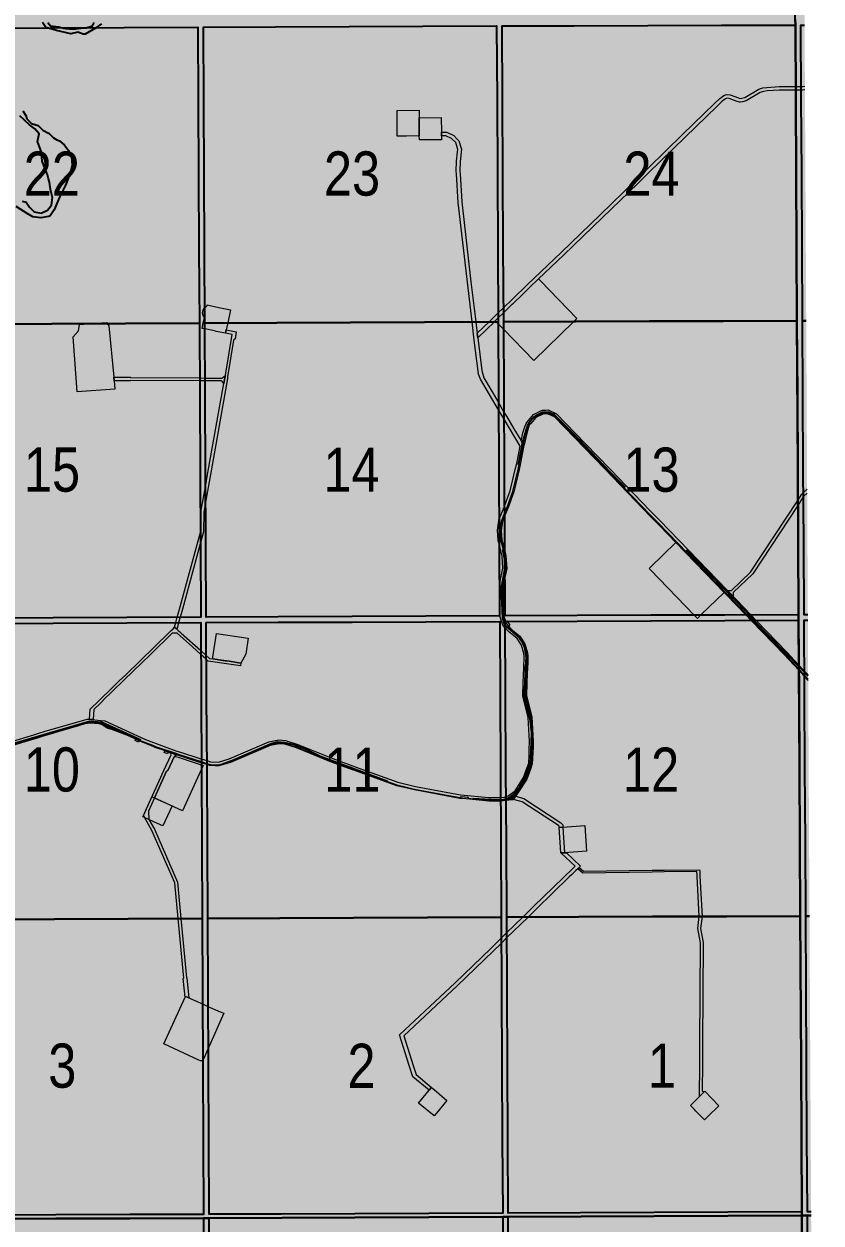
# Model space of a CAD drawing. Extents: x 351064 to 358960, y 6048061 to 6054858.
# Drawn here: x 353595.9 to 353740.4, y 6050756.9 to 6050974.3 of the extents above; entities that cross this region are included whole.
import ezdxf
from ezdxf.enums import TextEntityAlignment as Align

# ---------------------------------------------------------------- set-up
doc = ezdxf.new("R2010")
doc.units = 0
doc.header["$LTSCALE"] = 5
doc.linetypes.add('DASHED2', pattern=[9.525, 6.35, -3.175])
doc.layers.add('AS-ROUTEMAP', color=35, linetype='Continuous', lineweight=0)
for name, color, linetype in [('RoadSeg', 57, 'DASHED2'), ('T-WATER', 160, 'Continuous'), ('Townships', 57, 'Continuous')]:
    doc.layers.add(name, color=color, linetype=linetype)
doc.layers.add('ROUTE-MAP-BACKGROUND-H', color=7, linetype='Continuous', true_color=0xf0ebff)
doc.layers.add('Sections', color=7, linetype='Continuous', true_color=0xa75418)
doc.styles.add('120', font='ARIALN.TTF', dxfattribs={"height": 13})

msp = doc.modelspace()

# ---------------------------------------------------------------- hatches: boundary and pattern name
at = {"layer": 'ROUTE-MAP-BACKGROUND-H'}
h = msp.add_hatch(color=256, dxfattribs=at)
h.dxf.hatch_style = 1
h.paths.add_polyline_path([(352109.337, 6051083.716), (353736.796, 6051083.637), (353740.383, 6050432.833), (352105.91, 6050432.833)])

# ---------------------------------------------------------------- linework, layer by layer
at = {"layer": 'AS-ROUTEMAP', "flags": 128}
for points in [[(353737.464, 6050962.32), (353737.102, 6050962.288), (353736.76, 6050962.286), (353736.121, 6050962.282), (353735.755, 6050962.283), (353732.807, 6050962.296), (353730.622, 6050962.131), (353729.967, 6050962.029), (353729.353, 6050961.858), (353726.811, 6050960.342), (353726.146, 6050960.146), (353725.732, 6050960.132), (353725.615, 6050960.128), (353725.191, 6050960.235), (353723.746, 6050960.783), (353723.317, 6050960.822), (353723.078, 6050960.725), (353722.453, 6050960.27), (353721.531, 6050959.379), (353715.732, 6050953.748), (353709.088, 6050947.284), (353709.016, 6050947.214), (353707.14, 6050945.389), (353700.777, 6050939.193), (353693.706, 6050932.397), (353689.181, 6050928.076), (353687.514, 6050926.49), (353685.947, 6050924.967), (353684.932, 6050923.982), (353684.561, 6050923.62), (353684.499, 6050923.561), (353684.453, 6050923.516), (353684.407, 6050923.472), (353682.803, 6050921.913), (353681.802, 6050920.941), (353681.324, 6050920.477), (353681.155, 6050920.312), (353678.138, 6050917.381), (353678.031, 6050918.207), (353680.195, 6050920.308), (353681.798, 6050921.865), (353682.798, 6050922.836), (353684.431, 6050924.422), (353687.146, 6050927.059), (353693.245, 6050932.878), (353700.314, 6050939.672), (353706.675, 6050945.866), (353708.057, 6050947.211), (353709.083, 6050948.208), (353715.268, 6050954.225), (353721.067, 6050959.858), (353722.023, 6050960.781), (353722.751, 6050961.312), (353723.217, 6050961.501), (353723.892, 6050961.439), (353725.41, 6050960.867), (353725.687, 6050960.797), (353726.039, 6050960.809), (353726.542, 6050960.957), (353729.088, 6050962.476), (353729.826, 6050962.682), (353730.545, 6050962.793), (353732.783, 6050962.963), (353735.751, 6050962.95), (353736.12, 6050962.948), (353736.757, 6050962.952), (353737.07, 6050962.954), (353737.461, 6050962.989)], [(353586.185, 6050842.006), (353597.644, 6050845.447), (353598.554, 6050845.721), (353599.721, 6050846.071), (353601.206, 6050846.507), (353607.308, 6050848.296), (353607.414, 6050848.286), (353607.746, 6050848.253), (353607.984, 6050848.229), (353608.408, 6050848.187), (353608.74, 6050848.153), (353609.794, 6050848.048), (353610.512, 6050847.977), (353617.911, 6050844.614), (353622.228, 6050842.944), (353623.579, 6050842.499), (353624.216, 6050842.29), (353627.761, 6050841.123), (353628.001, 6050841.052), (353629.007, 6050840.755), (353629.71, 6050840.548), (353631.126, 6050840.471), (353633.055, 6050841.062), (353640.289, 6050844.14), (353642.078, 6050844.503), (353643.285, 6050844.389), (353645.496, 6050843.682), (353651.843, 6050841.127), (353655.446, 6050839.822), (353657.435, 6050839.102), (353663.636, 6050836.856), (353666.832, 6050836.094), (353675.011, 6050834.575), (353680.158, 6050834.072), (353682.245, 6050834.095), (353682.327, 6050834.096), (353683.016, 6050834.163), (353683.25, 6050834.245), (353683.645, 6050834.385), (353684.922, 6050835.296), (353686.438, 6050837.702), (353686.99, 6050839.223), (353687.376, 6050840.284), (353687.439, 6050841.724), (353687.486, 6050842.786), (353687.549, 6050844.222), (353687.266, 6050848.589), (353686.328, 6050852.422), (353686.359, 6050854.904), (353686.523, 6050857.547), (353686.555, 6050859.629), (353686.478, 6050860.186), (353686.09, 6050861.677), (353685.294, 6050862.887), (353683.703, 6050864.149), (353683.094, 6050864.852), (353682.717, 6050865.288), (353682.456, 6050866.02), (353682.189, 6050866.773), (353682.213, 6050869.766), (353682.172, 6050872.994), (353682.715, 6050875.629), (353682.59, 6050877.767), (353682.011, 6050880.048), (353681.867, 6050880.616), (353681.693, 6050882.51), (353681.956, 6050884.31), (353681.989, 6050884.391), (353682.982, 6050886.805), (353683.014, 6050886.882), (353684.047, 6050889.651), (353684.947, 6050893.512), (353685.199, 6050894.594), (353685.819, 6050897.726), (353682.901, 6050902.651), (353681.887, 6050904.363), (353678.623, 6050909.873), (353678.284, 6050910.811), (353678.211, 6050911.33), (353677.517, 6050916.942), (353677.115, 6050920.294), (353676.254, 6050927.474), (353674.597, 6050941.898), (353674.264, 6050947.096), (353674.234, 6050947.57), (353674.288, 6050949.387), (353674.466, 6050951.112), (353674.5, 6050951.526), (353674.141, 6050952.77), (353673.396, 6050953.508), (353672.333, 6050954.021), (353671.547, 6050954.027), (353671.548, 6050954.694), (353672.488, 6050954.687), (353672.68, 6050954.594), (353673.786, 6050954.06), (353674.378, 6050953.473), (353674.733, 6050953.122), (353675.176, 6050951.589), (353674.954, 6050949.344), (353674.901, 6050947.58), (353674.932, 6050947.098), (353675.251, 6050942.047), (353676.916, 6050927.551), (353677.768, 6050920.297), (353677.905, 6050919.131), (353678.031, 6050918.207), (353678.138, 6050917.381), (353678.866, 6050911.46), (353679.225, 6050910.164), (353681.88, 6050905.659), (353682.895, 6050903.939), (353683.332, 6050903.197), (353684.681, 6050900.908), (353685.926, 6050898.857), (353686.02, 6050898.697), (353686.385, 6050898.078), (353686.522, 6050897.846), (353685.85, 6050894.453), (353685.631, 6050893.514), (353684.686, 6050889.458), (353683.634, 6050886.639), (353682.991, 6050885.075), (353682.603, 6050884.132), (353682.364, 6050882.492), (353682.526, 6050880.729), (353683.023, 6050878.77), (353683.251, 6050877.87), (353683.385, 6050875.58), (353683.048, 6050873.942), (353682.839, 6050872.93), (353682.879, 6050869.767), (353682.856, 6050866.885), (353683.163, 6050866.022), (353683.185, 6050865.959), (353683.303, 6050865.629), (353683.728, 6050865.138), (353684.166, 6050864.633), (353685.792, 6050863.343), (353686.708, 6050861.951), (353687.133, 6050860.316), (353687.222, 6050859.669), (353687.205, 6050858.503), (353687.189, 6050857.521), (353687.129, 6050856.54), (353687.025, 6050854.879), (353686.995, 6050852.498), (353687.927, 6050848.691), (353688.216, 6050844.229), (353688.128, 6050842.224), (353688.037, 6050840.152), (353687.7, 6050839.225), (353687.04, 6050837.408), (353685.384, 6050834.908), (353684.965, 6050834.578), (353684.606, 6050834.294), (353684.606, 6050834.294), (353684.012, 6050833.826), (353683.971, 6050833.794), (353683.923, 6050833.777), (353683.812, 6050833.737), (353683.254, 6050833.54), (353683.161, 6050833.507), (353682.363, 6050833.43), (353682.249, 6050833.429), (353680.129, 6050833.405), (353675.407, 6050833.868), (353674.918, 6050833.915), (353666.694, 6050835.442), (353663.445, 6050836.216), (353655.5, 6050839.094), (353655.45, 6050839.103), (353651.605, 6050840.504), (353645.27, 6050843.055), (353643.151, 6050843.732), (353642.114, 6050843.83), (353640.488, 6050843.5), (353633.284, 6050840.435), (353631.207, 6050839.799), (353630.501, 6050839.838), (353629.594, 6050839.888), (353629.011, 6050840.059), (353628.004, 6050840.357), (353627.563, 6050840.487), (353623.938, 6050841.679), (353623.778, 6050841.732), (353623.617, 6050841.785), (353623.301, 6050841.889), (353622.347, 6050842.203), (353622.189, 6050842.255), (353622.004, 6050842.316), (353621.387, 6050842.554), (353621.158, 6050842.643), (353620.225, 6050843.004), (353618.981, 6050843.486), (353617.653, 6050844), (353616.759, 6050844.406), (353616.153, 6050844.681), (353612.985, 6050846.121), (353611.6, 6050846.75), (353610.993, 6050847.026), (353610.616, 6050847.197), (353610.336, 6050847.324), (353610.239, 6050847.334), (353610.217, 6050847.336), (353609.871, 6050847.371), (353609.696, 6050847.388), (353609.523, 6050847.405), (353608.693, 6050847.488), (353608.362, 6050847.521), (353607.88, 6050847.569), (353607.701, 6050847.587), (353607.37, 6050847.62), (353607.195, 6050847.568), (353606.214, 6050847.281), (353605.71, 6050847.133), (353601.21, 6050845.813), (353599.911, 6050845.432), (353599.094, 6050845.187), (353598.757, 6050845.086), (353598.184, 6050844.914), (353598.119, 6050844.894), (353586.407, 6050841.377)], [(353587.377, 6050841.811), (353598.114, 6050844.983), (353599.028, 6050845.253), (353601.209, 6050845.897), (353601.953, 6050846.117), (353606.875, 6050847.586), (353607.372, 6050847.661), (353607.709, 6050847.712), (353608.382, 6050847.813), (353608.622, 6050847.849), (353608.717, 6050847.831), (353609.629, 6050847.658), (353609.773, 6050847.63), (353610.218, 6050847.338), (353610.239, 6050847.334), (353610.866, 6050846.936), (353610.939, 6050846.906), (353611.556, 6050846.653), (353611.672, 6050846.606), (353612.985, 6050846.121), (353614.577, 6050845.533), (353617.1, 6050844.361), (353619.021, 6050843.59), (353620.006, 6050843.195), (353620.266, 6050843.11), (353623.392, 6050842.089), (353624.029, 6050841.88), (353628.003, 6050840.582), (353629.01, 6050840.253), (353629.626, 6050840.052), (353631.205, 6050839.966), (353633.182, 6050840.569), (353640.393, 6050843.64), (353640.62, 6050843.686), (353640.862, 6050843.735), (353642.06, 6050843.978), (353643.14, 6050843.876), (353644.258, 6050843.517), (353645.282, 6050843.191), (353651.62, 6050840.639), (353655.449, 6050839.253), (353655.884, 6050839.095), (353663.448, 6050836.358), (353663.491, 6050836.346), (353664.994, 6050835.987), (353666.684, 6050835.585), (353668.946, 6050835.164), (353674.896, 6050834.059), (353675.031, 6050834.046), (353675.05, 6050834.236), (353676.376, 6050834.107), (353676.36, 6050833.941), (353679.063, 6050833.677), (353680.136, 6050833.572), (353682.248, 6050833.596), (353682.354, 6050833.597), (353683.253, 6050833.683), (353683.812, 6050833.737), (353684, 6050833.755), (353684.445, 6050833.798), (353684.75, 6050834.253), (353684.965, 6050834.578), (353686.89, 6050837.483), (353687.523, 6050839.225), (353687.872, 6050840.185), (353687.956, 6050842.099), (353688.002, 6050843.161), (353688.049, 6050844.228), (353687.762, 6050848.666), (353686.828, 6050852.479), (353686.859, 6050854.885), (353686.961, 6050856.53), (353686.844, 6050857.126), (353686.895, 6050858), (353687.025, 6050858.479), (353687.044, 6050859.671), (353686.957, 6050860.295), (353686.541, 6050861.894), (353685.655, 6050863.241), (353684.038, 6050864.524), (353683.601, 6050865.028), (353683.476, 6050864.92), (353683.091, 6050865.364), (353683.01, 6050865.458), (353682.872, 6050865.847), (353683.022, 6050865.9), (353682.978, 6050866.022), (353682.677, 6050866.87), (353682.701, 6050869.779), (353682.66, 6050872.958), (353683.043, 6050874.817), (353683.205, 6050875.604), (353683.074, 6050877.856), (353683.027, 6050878.042), (353682.349, 6050880.713), (353682.184, 6050882.509), (353682.429, 6050884.189), (353682.988, 6050885.548), (353683.467, 6050886.712), (353684.514, 6050889.519), (353685.445, 6050893.513), (353685.675, 6050894.5), (353686.334, 6050897.828), (353686.385, 6050898.077), (353686.436, 6050898.312), (353686.777, 6050899.927), (353687.131, 6050901.044), (353687.319, 6050901.639), (353687.46, 6050901.81), (353687.627, 6050902.011), (353687.501, 6050902.115), (353688.352, 6050903.142), (353688.477, 6050903.037), (353688.532, 6050903.103), (353689.982, 6050903.807), (353690.811, 6050903.824)], [(353738.054, 6050855.302), (353737.341, 6050856.069), (353736.33, 6050857.157), (353733.708, 6050859.976), (353733.696, 6050859.988), (353727.707, 6050866.181), (353726.738, 6050867.183), (353711.02, 6050883.435), (353710.678, 6050883.788), (353710.666, 6050883.801), (353709.416, 6050885.095), (353701.224, 6050893.567), (353692.033, 6050903.073), (353690.788, 6050903.644), (353690.034, 6050903.629), (353688.649, 6050902.956), (353687.681, 6050901.788), (353687.631, 6050901.727), (353687.48, 6050901.546), (353687.297, 6050900.967), (353686.951, 6050899.872), (353686.606, 6050898.241), (353686.522, 6050897.846), (353685.85, 6050894.453), (353685.631, 6050893.514), (353684.686, 6050889.458), (353683.634, 6050886.639), (353682.991, 6050885.075), (353682.603, 6050884.132), (353682.363, 6050882.493), (353682.526, 6050880.729), (353683.023, 6050878.77), (353683.251, 6050877.87), (353683.385, 6050875.58), (353683.048, 6050873.942), (353682.839, 6050872.93), (353682.879, 6050869.767), (353682.856, 6050866.885), (353683.163, 6050866.022), (353683.185, 6050865.959), (353683.367, 6050866.023), (353683.499, 6050866.07), (353683.516, 6050866.024), (353683.596, 6050865.8), (353683.98, 6050865.356), (353683.728, 6050865.138), (353684.166, 6050864.633), (353685.792, 6050863.343), (353686.708, 6050861.951), (353687.133, 6050860.316), (353687.222, 6050859.669), (353687.205, 6050858.503), (353687.06, 6050857.973), (353687.011, 6050857.138), (353687.129, 6050856.54), (353687.025, 6050854.879), (353686.995, 6050852.498), (353687.927, 6050848.691), (353688.216, 6050844.229), (353688.175, 6050843.286), (353688.128, 6050842.224), (353688.037, 6050840.152), (353687.7, 6050839.225), (353687.04, 6050837.408), (353685.384, 6050834.908), (353684.919, 6050834.206), (353684.64, 6050833.785), (353684.544, 6050833.641), (353684.45, 6050833.632), (353683.254, 6050833.516), (353683.161, 6050833.507), (353682.363, 6050833.43), (353682.249, 6050833.429), (353680.129, 6050833.405), (353675.407, 6050833.868), (353674.918, 6050833.915), (353666.694, 6050835.442), (353663.445, 6050836.216), (353655.5, 6050839.094), (353655.45, 6050839.103), (353651.605, 6050840.504), (353645.27, 6050843.055), (353643.151, 6050843.732), (353642.114, 6050843.83), (353640.488, 6050843.5), (353633.284, 6050840.435), (353631.207, 6050839.799), (353630.501, 6050839.838), (353629.594, 6050839.888), (353629.011, 6050840.069), (353628.004, 6050840.407), (353623.96, 6050841.728), (353623.322, 6050841.936), (353621.158, 6050842.643), (353620.205, 6050842.954), (353619.949, 6050843.038), (353618.961, 6050843.435), (353617.034, 6050844.208), (353616.733, 6050844.348), (353616.128, 6050844.629), (353614.513, 6050845.379), (353611.611, 6050846.45), (353611.487, 6050846.501), (353610.87, 6050846.754), (353610.789, 6050846.787), (353610.155, 6050847.19), (353609.871, 6050847.371), (353609.71, 6050847.473), (353609.563, 6050847.501), (353608.706, 6050847.664), (353608.618, 6050847.68), (353608.37, 6050847.643), (353607.88, 6050847.569), (353607.698, 6050847.542), (353607.406, 6050847.498), (353607.361, 6050847.491), (353606.912, 6050847.423), (353605.728, 6050847.07), (353602.001, 6050845.957), (353601.21, 6050845.724), (353599.163, 6050845.119), (353598.249, 6050844.849), (353587.43, 6050841.653)], [(353738.054, 6050855.302), (353737.341, 6050856.069), (353736.33, 6050857.157), (353733.708, 6050859.976), (353733.696, 6050859.988), (353727.707, 6050866.181), (353726.738, 6050867.183), (353723.286, 6050870.751), (353722.823, 6050871.23), (353714.074, 6050880.277), (353711.02, 6050883.435), (353710.678, 6050883.788), (353710.666, 6050883.801), (353709.416, 6050885.094), (353701.224, 6050893.567), (353692.033, 6050903.073), (353690.788, 6050903.644), (353690.034, 6050903.629), (353688.649, 6050902.956), (353687.681, 6050901.788), (353687.631, 6050901.727), (353687.48, 6050901.546), (353687.297, 6050900.967), (353686.951, 6050899.872), (353686.606, 6050898.241), (353686.522, 6050897.846), (353686.385, 6050898.078), (353686.02, 6050898.697), (353686.328, 6050900.151), (353686.553, 6050900.917), (353686.676, 6050901.267), (353686.891, 6050901.879), (353687.013, 6050902.026), (353688.227, 6050903.492), (353689.568, 6050904.143), (353689.875, 6050904.293), (353690.42, 6050904.303), (353690.924, 6050904.312), (353692.425, 6050903.627), (353697.641, 6050898.232), (353702.149, 6050893.57), (353709.411, 6050886.06), (353711.145, 6050884.267), (353723.303, 6050871.694), (353723.766, 6050871.215), (353727.662, 6050867.186), (353728.631, 6050866.184), (353734.191, 6050860.435), (353736.324, 6050858.141), (353737.336, 6050857.054), (353738.049, 6050856.287)], [(353690.811, 6050903.824), (353692.119, 6050903.224), (353701.454, 6050893.568), (353709.415, 6050885.335), (353710.786, 6050883.916), (353726.969, 6050867.183), (353727.938, 6050866.181), (353733.816, 6050860.103), (353736.328, 6050857.402), (353737.34, 6050856.314), (353738.053, 6050855.548)], [(353727.991, 6050874.606), (353724.474, 6050871.205), (353724.47, 6050870.965), (353724.462, 6050870.496), (353723.766, 6050871.215), (353723.419, 6050871.574), (353723.887, 6050871.568), (353724.127, 6050871.564), (353727.604, 6050874.927), (353736.161, 6050887.928), (353736.883, 6050889.025), (353737.159, 6050889.284), (353737.863, 6050889.945)], [(353737.867, 6050889.263), (353737.268, 6050888.701), (353737.163, 6050888.542), (353736.166, 6050887.027), (353727.991, 6050874.606)]]:
    msp.add_lwpolyline(points, dxfattribs=at)
for points in [[(353667.52, 6050958.64), (353667.535, 6050957.287), (353667.547, 6050953.974), (353665.215, 6050953.96), (353663.548, 6050953.95), (353663.52, 6050958.616), (353667.52, 6050958.64)], [(353671.535, 6050957.303), (353671.548, 6050954.694), (353671.547, 6050954.027), (353671.549, 6050953.303), (353667.55, 6050953.288), (353667.547, 6050953.974), (353667.535, 6050957.287), (353671.535, 6050957.303)], [(353695.556, 6050920.359), (353688.287, 6050913.304), (353682.818, 6050918.93), (353682.135, 6050919.635), (353681.807, 6050919.97), (353681.555, 6050920.236), (353681.477, 6050920.313), (353681.324, 6050920.477), (353681.802, 6050920.941), (353682.803, 6050921.913), (353684.407, 6050923.471), (353684.453, 6050923.516), (353684.499, 6050923.561), (353684.56, 6050923.619), (353684.932, 6050923.981), (353685.946, 6050924.965), (353687.422, 6050926.4), (353687.515, 6050926.489), (353689.18, 6050928.077), (353689.526, 6050927.718), (353696.129, 6050920.915), (353695.556, 6050920.359)], [(353632.549, 6050918.866), (353632.412, 6050918.214), (353630.731, 6050918.565), (353630.405, 6050918.633), (353628.637, 6050919.002), (353628.171, 6050919.099), (353628.378, 6050920.088), (353628.582, 6050921.06), (353628.553, 6050921.097), (353628.524, 6050921.134), (353628.497, 6050921.173), (353628.471, 6050921.212), (353628.447, 6050921.252), (353628.424, 6050921.293), (353628.402, 6050921.335), (353628.382, 6050921.378), (353628.363, 6050921.421), (353628.346, 6050921.465), (353628.331, 6050921.51), (353628.317, 6050921.555), (353628.304, 6050921.6), (353628.294, 6050921.646), (353628.285, 6050921.692), (353628.277, 6050921.739), (353628.271, 6050921.786), (353628.267, 6050921.832), (353628.264, 6050921.879), (353628.263, 6050921.927), (353628.264, 6050921.974), (353628.266, 6050922.021), (353628.27, 6050922.068), (353628.276, 6050922.115), (353628.283, 6050922.161), (353628.292, 6050922.207), (353628.302, 6050922.253), (353628.315, 6050922.299), (353628.328, 6050922.344), (353628.343, 6050922.389), (353628.36, 6050922.433), (353628.379, 6050922.476), (353628.398, 6050922.519), (353628.42, 6050922.561), (353628.442, 6050922.602), (353628.467, 6050922.642), (353628.492, 6050922.682), (353628.519, 6050922.721), (353628.547, 6050922.758), (353628.577, 6050922.795), (353628.608, 6050922.831), (353628.619, 6050922.842), (353628.64, 6050922.865), (353628.673, 6050922.898), (353628.708, 6050922.931), (353628.743, 6050922.962), (353628.78, 6050922.991), (353628.817, 6050923.02), (353628.856, 6050923.047), (353628.895, 6050923.072), (353628.936, 6050923.097), (353629.019, 6050923.141), (353629.061, 6050923.343), (353631.191, 6050922.895), (353633.301, 6050922.454), (353632.809, 6050920.106), (353632.549, 6050918.866)], [(353612.369, 6050908.104), (353605.498, 6050907.617), (353604.793, 6050917.56), (353605.779, 6050918.639), (353605.908, 6050919.835), (353608.266, 6050920.002), (353610.811, 6050920.183), (353610.933, 6050920.013), (353611.239, 6050919.591), (353612.156, 6050910.268), (353612.222, 6050909.601), (353612.369, 6050908.104)], [(353623.617, 6050864.688), (353623.581, 6050864.559), (353623.44, 6050864.684), (353623.165, 6050864.93), (353623.395, 6050865.771), (353623.669, 6050866.778), (353623.835, 6050867.384), (353624.063, 6050868.219), (353627.807, 6050881.939), (353627.906, 6050882.304), (353627.951, 6050885.783), (353628.772, 6050890.384), (353629.29, 6050893.279), (353632.297, 6050910.123), (353632.385, 6050910.614), (353633.587, 6050917.968), (353632.412, 6050918.214), (353632.549, 6050918.866), (353634.347, 6050918.49), (353634.137, 6050917.203), (353633.831, 6050916.983), (353632.745, 6050910.341), (353632.788, 6050910.03), (353629.798, 6050893.281), (353628.786, 6050887.614), (353628.45, 6050885.735), (353628.405, 6050882.233), (353627.816, 6050880.073), (353624.581, 6050868.221), (353624.354, 6050867.387), (353624.188, 6050866.78), (353623.913, 6050865.774), (353623.617, 6050864.688)], [(353632.298, 6050910.123), (353632.114, 6050909.096), (353631.835, 6050909.432), (353631.705, 6050909.589), (353628.681, 6050909.604), (353627.676, 6050909.609), (353615.207, 6050909.67), (353615.123, 6050909.587), (353612.222, 6050909.601), (353612.156, 6050910.268), (353615.126, 6050910.253), (353615.209, 6050910.17), (353627.674, 6050910.109), (353628.679, 6050910.104), (353631.794, 6050910.089), (353631.982, 6050910.248), (353632.38, 6050910.579), (353632.298, 6050910.123)], [(353718.609, 6050867.154), (353717.962, 6050866.528), (353717.36, 6050867.149), (353709.468, 6050875.309), (353709.212, 6050875.574), (353709.465, 6050875.819), (353714.074, 6050880.277), (353722.823, 6050871.23), (353718.609, 6050867.154)], [(353624.111, 6050864.085), (353624.387, 6050863.839), (353627.908, 6050860.697), (353628.917, 6050859.796), (353629.496, 6050859.279), (353630.087, 6050859.193), (353630.911, 6050859.074), (353631.144, 6050859.04), (353632.331, 6050858.867), (353633.055, 6050858.762), (353635.199, 6050858.45), (353635.127, 6050857.956), (353632.983, 6050858.267), (353629.275, 6050858.806), (353628.92, 6050859.122), (353627.911, 6050860.022), (353626.408, 6050861.36), (353623.612, 6050863.851), (353622.751, 6050863.831), (353618.82, 6050860.013), (353618.751, 6050859.947), (353615.722, 6050857.005), (353610.18, 6050851.625), (353610.137, 6050851.582), (353609.778, 6050851.234), (353608.536, 6050850.028), (353608.408, 6050848.187), (353607.746, 6050848.253), (353607.871, 6050850.079), (353609.43, 6050851.592), (353609.789, 6050851.94), (353611.634, 6050853.73), (353611.704, 6050853.797), (353611.873, 6050853.962), (353611.943, 6050854.03), (353613.149, 6050855.202), (353614.254, 6050856.275), (353622.255, 6050864.046), (353622.544, 6050864.327), (353622.897, 6050864.67), (353623.165, 6050864.93), (353623.44, 6050864.684), (353623.579, 6050864.56), (353623.803, 6050864.36), (353624.111, 6050864.085)], [(353636.109, 6050860.07), (353635.199, 6050858.45), (353633.055, 6050858.762), (353631.144, 6050859.04), (353630.911, 6050859.074), (353630.087, 6050859.193), (353630.135, 6050859.523), (353630.758, 6050863.811), (353636.53, 6050862.972), (353636.109, 6050860.07)], [(353611.6, 6050846.75), (353611.462, 6050846.447), (353610.855, 6050846.722), (353610.993, 6050847.026), (353611.6, 6050846.75)], [(353616.688, 6050844.249), (353616.621, 6050844.102), (353616.014, 6050844.378), (353616.038, 6050844.43), (353616.153, 6050844.681), (353616.759, 6050844.406), (353616.688, 6050844.249)], [(353625.413, 6050801.302), (353625.747, 6050797.744), (353625.136, 6050798.013), (353625.067, 6050797.857), (353624.75, 6050801.24), (353624.825, 6050801.331), (353623.81, 6050812.149), (353623.206, 6050818.592), (353619.067, 6050828.118), (353617.508, 6050830.783), (353621.229, 6050838.95), (353622.525, 6050841.794), (353622.347, 6050842.203), (353623.301, 6050841.889), (353623.617, 6050841.785), (353623.162, 6050841.584), (353623.093, 6050841.433), (353621.963, 6050838.953), (353621.956, 6050838.938), (353621.737, 6050838.859), (353619.526, 6050834.006), (353618.416, 6050831.57), (353618.491, 6050830.093), (353619.514, 6050828.345), (353623.696, 6050818.718), (353624.312, 6050812.151), (353625.322, 6050801.378), (353625.413, 6050801.302)], [(353622.005, 6050842.315), (353621.89, 6050842.002), (353621.267, 6050842.244), (353621.387, 6050842.554), (353622.005, 6050842.315)], [(353627.955, 6050838.979), (353624.629, 6050831.68), (353620.132, 6050833.73), (353619.526, 6050834.006), (353621.737, 6050838.859), (353621.956, 6050838.938), (353621.963, 6050838.953), (353623.093, 6050841.433), (353623.32, 6050841.532), (353623.799, 6050841.374), (353627.464, 6050840.168), (353628.006, 6050840.009), (353628.375, 6050839.9), (353628.01, 6050839.099), (353627.955, 6050838.979)], [(353622.709, 6050832.555), (353621.051, 6050828.917), (353619.552, 6050829.6), (353618.499, 6050830.08), (353617.709, 6050830.44), (353617.413, 6050830.574), (353617.508, 6050830.783), (353619.071, 6050834.213), (353619.526, 6050834.006), (353620.132, 6050833.73), (353622.709, 6050832.555)], [(353693.879, 6050824.067), (353693.882, 6050824.023), (353693.214, 6050824.026), (353692.922, 6050828.682), (353692.91, 6050828.867), (353692.799, 6050828.989), (353686.186, 6050833.277), (353684.609, 6050833.738), (353684.413, 6050833.795), (353684.39, 6050833.797), (353684.091, 6050833.888), (353684.606, 6050834.294), (353684.734, 6050834.395), (353684.827, 6050834.368), (353684.994, 6050834.32), (353686.467, 6050833.89), (353693.235, 6050829.501), (353693.562, 6050829.141), (353693.588, 6050828.724), (353693.879, 6050824.067)], [(353693.879, 6050824.067), (353693.214, 6050824.026), (353692.922, 6050828.682), (353693.588, 6050828.724), (353697.579, 6050828.974), (353697.871, 6050824.317), (353693.879, 6050824.067)], [(353694.213, 6050824.037), (353696.752, 6050821.625), (353696.519, 6050821.399), (353696.279, 6050821.167), (353695.919, 6050820.817), (353695.212, 6050820.131), (353694.732, 6050819.669), (353688.768, 6050813.88), (353687.267, 6050812.411), (353683.381, 6050808.609), (353682.38, 6050807.63), (353680.965, 6050806.245), (353674.482, 6050800.019), (353664.719, 6050790.885), (353666.425, 6050785.513), (353666.952, 6050783.853), (353669.736, 6050781.518), (353669.624, 6050781.383), (353669.305, 6050780.998), (353666.375, 6050783.467), (353665.726, 6050785.51), (353663.956, 6050791.084), (353674.024, 6050800.503), (353680.501, 6050806.723), (353682.375, 6050808.558), (353683.376, 6050809.536), (353686.31, 6050812.408), (353688.303, 6050814.358), (353695.427, 6050821.269), (353695.786, 6050821.617), (353693.214, 6050824.026), (353693.882, 6050824.023), (353694.213, 6050824.037)], [(353696.519, 6050821.399), (353697.328, 6050820.7), (353709.755, 6050820.895), (353711.914, 6050820.929), (353718.374, 6050820.971), (353718.392, 6050820.638), (353718.418, 6050820.138), (353718.435, 6050819.805), (353718.818, 6050812.532), (353718.541, 6050810.343), (353719.028, 6050807.791), (353718.915, 6050789.497), (353718.889, 6050785.724), (353718.857, 6050780.878), (353719.023, 6050780.808), (353719.21, 6050780.729), (353719.021, 6050780.543), (353718.737, 6050780.263), (353718.35, 6050779.882), (353718.389, 6050785.722), (353718.415, 6050789.5), (353718.528, 6050807.746), (353718.035, 6050810.327), (353718.315, 6050812.53), (353717.935, 6050819.802), (353717.917, 6050820.135), (353717.891, 6050820.635), (353711.917, 6050820.596), (353709.757, 6050820.562), (353697.207, 6050820.365), (353696.73, 6050820.779), (353696.352, 6050821.106), (353696.279, 6050821.167), (353696.519, 6050821.399)], [(353628.147, 6050786.337), (353627.879, 6050786.326), (353627.599, 6050786.457), (353621.249, 6050789.424), (353625.066, 6050797.858), (353625.136, 6050798.013), (353625.747, 6050797.744), (353626.445, 6050797.436), (353628.211, 6050796.658), (353629.218, 6050796.214), (353631.463, 6050795.225), (353632.073, 6050794.956), (353629.254, 6050788.561), (353628.353, 6050786.516), (353628.259, 6050786.434), (353628.147, 6050786.337)], [(353670.652, 6050776.878), (353670.22, 6050776.356), (353667.397, 6050778.694), (353669.305, 6050780.998), (353669.624, 6050781.383), (353669.736, 6050781.518), (353670.218, 6050781.118), (353672.559, 6050779.179), (353670.652, 6050776.878)], [(353719.874, 6050776.239), (353719.261, 6050775.635), (353717.646, 6050777.274), (353717.412, 6050777.512), (353716.689, 6050778.246), (353718.35, 6050779.882), (353718.737, 6050780.263), (353719.021, 6050780.543), (353719.21, 6050780.729), (353719.299, 6050780.818), (353721.871, 6050778.207), (353719.874, 6050776.239)]]:
    msp.add_lwpolyline(points, close=True, dxfattribs=at)
at = {"layer": 'RoadSeg', "flags": 128}
for points in [[(353738.05, 6050856.044), (353737.021, 6050857.165), (353731.116, 6050863.168), (353728.162, 6050866.219), (353726.92, 6050867.684), (353702.227, 6050892.996), (353696.488, 6050899.002), (353692.061, 6050903.446), (353691.015, 6050903.883), (353689.882, 6050903.851), (353688.533, 6050903.213), (353688.13, 6050902.849), (353687.755, 6050902.424), (353687.447, 6050901.98), (353687.147, 6050901.506), (353686.292, 6050898.747), (353684.807, 6050891.103), (353683.799, 6050887.839), (353682.088, 6050883.489), (353682.119, 6050881.222), (353683.072, 6050876.981), (353683.102, 6050875.948), (353682.415, 6050871.927), (353682.599, 6050866.597), (353682.927, 6050865.606), (353683.276, 6050865.082), (353685.634, 6050863.048), (353686.223, 6050862.264), (353686.618, 6050861.275), (353686.935, 6050859.517), (353686.815, 6050857.846)], [(353545.96, 6050846.025), (353549.651, 6050845.195), (353550.834, 6050844.628), (353559.665, 6050835.441), (353560.77, 6050834.072), (353561.518, 6050833.559), (353562.122, 6050833.443), (353566.174, 6050834.025), (353570.861, 6050835.725), (353573.694, 6050835.771), (353574.98, 6050836.274), (353577.432, 6050838.012), (353578.854, 6050838.452), (353579.178, 6050838.761), (353582.711, 6050840.028), (353585.577, 6050841.276), (353589.376, 6050842.517), (353607.798, 6050847.908), (353610.004, 6050847.736), (353619.531, 6050843.371), (353624.041, 6050841.898), (353625.223, 6050841.364), (353626.06, 6050841.254), (353626.872, 6050840.844), (353627.776, 6050840.703), (353629.023, 6050840.238), (353630.296, 6050840.041), (353631.958, 6050840.221), (353633.643, 6050840.802), (353640.725, 6050843.87), (353641.851, 6050844.136), (353643.055, 6050844.036), (353644.766, 6050843.651), (353646.888, 6050842.911), (353649.56, 6050841.586), (353661.759, 6050837.063), (353665.996, 6050835.848), (353671.453, 6050835.069), (353673.23, 6050834.719), (353673.604, 6050834.463), (353674.875, 6050834.332), (353676.555, 6050833.913), (353681.631, 6050833.623), (353682.896, 6050833.725), (353684.017, 6050834.158), (353684.703, 6050834.677), (353685.766, 6050836.007), (353686.69, 6050837.534), (353687.59, 6050839.894), (353687.791, 6050841.033), (353687.957, 6050845.773), (353687.617, 6050848.364), (353686.875, 6050851.012), (353686.48, 6050853.168), (353686.71, 6050854.475), (353686.769, 6050857.111)], [(353686.769, 6050857.111), (353686.815, 6050857.846)]]:
    msp.add_lwpolyline(points, dxfattribs=at)
at = {"layer": 'Sections', "flags": 128}
for points in [[(353627.598, 6050933.467), (353627.662, 6050920.061), (353614.285, 6050920.004), (353600.907, 6050919.948), (353587.53, 6050919.891), (353574.488, 6050919.835), (353574.429, 6050933.241), (353574.37, 6050946.646), (353574.312, 6050960.052), (353574.253, 6050973.457), (353587.291, 6050973.513), (353600.663, 6050973.57), (353614.036, 6050973.628), (353627.408, 6050973.685), (353627.471, 6050960.279), (353627.535, 6050946.873)], [(353681.773, 6050933.698), (353681.841, 6050920.291), (353668.464, 6050920.234), (353655.087, 6050920.178), (353641.709, 6050920.121), (353628.667, 6050920.065), (353628.604, 6050933.471), (353628.54, 6050946.877), (353628.477, 6050960.283), (353628.413, 6050973.689), (353641.451, 6050973.745), (353654.823, 6050973.802), (353668.195, 6050973.86), (353681.568, 6050973.917), (353681.636, 6050960.511), (353681.704, 6050947.104)], [(353735.945, 6050933.872), (353736.018, 6050920.469), (353722.642, 6050920.425), (353709.265, 6050920.381), (353695.888, 6050920.337), (353682.846, 6050920.294), (353682.778, 6050933.701), (353682.71, 6050947.107), (353682.641, 6050960.514), (353682.573, 6050973.92), (353695.61, 6050973.959), (353708.982, 6050973.999), (353722.354, 6050974.04), (353735.726, 6050974.08), (353735.799, 6050960.677), (353735.872, 6050947.274)], [(353682.046, 6050880.072), (353682.113, 6050867), (353668.731, 6050866.944), (353655.349, 6050866.888), (353641.967, 6050866.832), (353628.92, 6050866.777), (353628.858, 6050879.848), (353628.794, 6050893.254), (353628.731, 6050906.66), (353628.667, 6050920.065), (353641.709, 6050920.121), (353655.087, 6050920.178), (353668.464, 6050920.234), (353681.841, 6050920.291), (353681.909, 6050906.885), (353681.978, 6050893.478)], [(353736.238, 6050880.261), (353736.31, 6050867.194), (353722.928, 6050867.146), (353709.546, 6050867.098), (353696.165, 6050867.05), (353683.118, 6050867.004), (353683.052, 6050880.075), (353682.983, 6050893.482), (353682.915, 6050906.888), (353682.846, 6050920.294), (353695.888, 6050920.337), (353709.265, 6050920.381), (353722.642, 6050920.425), (353736.018, 6050920.469), (353736.092, 6050907.066), (353736.165, 6050893.664)], [(353627.852, 6050879.843), (353627.914, 6050866.773), (353614.532, 6050866.716), (353601.15, 6050866.66), (353587.768, 6050866.604), (353574.72, 6050866.549), (353574.663, 6050879.619), (353574.605, 6050893.024), (353574.546, 6050906.43), (353574.488, 6050919.835), (353587.53, 6050919.891), (353600.907, 6050919.948), (353614.285, 6050920.004), (353627.662, 6050920.061), (353627.725, 6050906.655), (353627.789, 6050893.249)], [(353628.109, 6050825.549), (353628.173, 6050812.143), (353614.786, 6050812.088), (353601.398, 6050812.032), (353588.011, 6050811.976), (353574.959, 6050811.922), (353574.9, 6050825.327), (353574.842, 6050838.732), (353574.783, 6050852.138), (353574.725, 6050865.543), (353587.772, 6050865.598), (353601.154, 6050865.655), (353614.537, 6050865.711), (353627.919, 6050865.767), (353627.982, 6050852.361), (353628.046, 6050838.955)], [(353682.323, 6050825.776), (353682.391, 6050812.369), (353669.004, 6050812.313), (353655.617, 6050812.258), (353642.23, 6050812.202), (353629.178, 6050812.148), (353629.115, 6050825.554), (353629.051, 6050838.959), (353628.988, 6050852.365), (353628.924, 6050865.771), (353641.971, 6050865.826), (353655.353, 6050865.882), (353668.736, 6050865.939), (353682.118, 6050865.995), (353682.186, 6050852.588), (353682.255, 6050839.182)], [(353736.535, 6050825.98), (353736.609, 6050812.577), (353723.222, 6050812.526), (353709.835, 6050812.475), (353696.448, 6050812.423), (353683.397, 6050812.373), (353683.328, 6050825.779), (353683.26, 6050839.186), (353683.192, 6050852.592), (353683.123, 6050865.999), (353696.17, 6050866.045), (353709.552, 6050866.093), (353722.934, 6050866.14), (353736.315, 6050866.188), (353736.389, 6050852.786), (353736.462, 6050839.383)], [(353628.363, 6050771.926), (353628.426, 6050758.52), (353615.035, 6050758.464), (353601.643, 6050758.409), (353588.25, 6050758.354), (353575.193, 6050758.3), (353575.135, 6050771.705), (353575.076, 6050785.111), (353575.018, 6050798.516), (353574.959, 6050811.922), (353588.011, 6050811.976), (353601.398, 6050812.032), (353614.786, 6050812.088), (353628.173, 6050812.143), (353628.236, 6050798.737), (353628.3, 6050785.332)], [(353682.596, 6050772.15), (353682.665, 6050758.743), (353669.273, 6050758.688), (353655.881, 6050758.633), (353642.489, 6050758.578), (353629.432, 6050758.524), (353629.369, 6050771.93), (353629.305, 6050785.336), (353629.242, 6050798.742), (353629.178, 6050812.148), (353642.23, 6050812.202), (353655.617, 6050812.258), (353669.004, 6050812.313), (353682.391, 6050812.369), (353682.46, 6050798.963), (353682.528, 6050785.556)], [(353736.829, 6050772.369), (353736.903, 6050758.967), (353723.511, 6050758.912), (353710.119, 6050758.856), (353696.727, 6050758.801), (353683.67, 6050758.747), (353683.602, 6050772.154), (353683.533, 6050785.56), (353683.465, 6050798.967), (353683.397, 6050812.373), (353696.448, 6050812.423), (353709.835, 6050812.475), (353723.222, 6050812.526), (353736.609, 6050812.577), (353736.682, 6050799.175), (353736.756, 6050785.772)], [(353628.623, 6050717.636), (353628.689, 6050704.231), (353615.292, 6050704.175), (353601.895, 6050704.119), (353588.498, 6050704.063), (353575.436, 6050704.009), (353575.376, 6050717.414), (353575.315, 6050730.819), (353575.256, 6050744.224), (353575.196, 6050757.629), (353588.253, 6050757.684), (353601.646, 6050757.739), (353615.038, 6050757.794), (353628.43, 6050757.849), (353628.494, 6050744.445), (353628.558, 6050731.04)], [(353682.876, 6050717.861), (353682.946, 6050704.457), (353669.549, 6050704.401), (353656.153, 6050704.346), (353642.756, 6050704.29), (353629.694, 6050704.235), (353629.629, 6050717.64), (353629.564, 6050731.044), (353629.499, 6050744.449), (353629.435, 6050757.854), (353642.492, 6050757.907), (353655.884, 6050757.963), (353669.276, 6050758.018), (353682.668, 6050758.073), (353682.737, 6050744.669), (353682.807, 6050731.265)], [(353737.129, 6050718.073), (353737.203, 6050704.665), (353723.806, 6050704.614), (353710.41, 6050704.562), (353697.013, 6050704.511), (353683.952, 6050704.461), (353683.882, 6050717.865), (353683.812, 6050731.269), (353683.743, 6050744.673), (353683.674, 6050758.077), (353696.73, 6050758.131), (353710.122, 6050758.186), (353723.515, 6050758.241), (353736.907, 6050758.297), (353736.98, 6050744.888), (353737.054, 6050731.48)]]:
    msp.add_lwpolyline(points, close=True, dxfattribs=at)
for points in [[(353737.695, 6050920.479), (353737.024, 6050920.475), (353736.951, 6050933.878), (353736.877, 6050947.281), (353736.804, 6050960.683), (353736.731, 6050974.086), (353737.399, 6050974.09)], [(353737.989, 6050867.204), (353737.315, 6050867.2), (353737.244, 6050880.267), (353737.17, 6050893.67), (353737.097, 6050907.073), (353737.024, 6050920.475), (353737.695, 6050920.479)], [(353738.29, 6050812.587), (353737.614, 6050812.583), (353737.541, 6050825.986), (353737.467, 6050839.389), (353737.394, 6050852.792), (353737.321, 6050866.194), (353737.994, 6050866.198)], [(353738.585, 6050758.977), (353737.908, 6050758.973), (353737.835, 6050772.375), (353737.761, 6050785.778), (353737.688, 6050799.181), (353737.614, 6050812.583), (353738.29, 6050812.587)], [(353738.884, 6050704.675), (353738.208, 6050704.671), (353738.134, 6050718.079), (353738.06, 6050731.486), (353737.986, 6050744.894), (353737.912, 6050758.302), (353738.589, 6050758.306)]]:
    msp.add_lwpolyline(points, dxfattribs=at)
at = {"layer": 'T-WATER', "flags": 128}
for points in [[(353609.906, 6050974.288), (353608.899, 6050973.557), (353608.825, 6050973.504), (353606.956, 6050972.431), (353606.623, 6050972.418), (353605.644, 6050972.781), (353604.332, 6050972.496), (353601.766, 6050973.091), (353600.327, 6050973.521), (353599.833, 6050973.668), (353599.253, 6050974.522)], [(353600.215, 6050974.526), (353600.697, 6050973.955), (353602.102, 6050973.777), (353603.004, 6050973.532), (353603.373, 6050973.432), (353604.823, 6050973.323), (353606.195, 6050973.546), (353606.336, 6050973.569), (353607.132, 6050973.558), (353608.289, 6050973.935), (353608.62, 6050974.562)], [(353595.634, 6050958.507), (353596.173, 6050957.712), (353596.402, 6050957.087), (353597.228, 6050956.246), (353598.457, 6050955.897), (353599.276, 6050955.025), (353599.39, 6050954.967), (353600.3, 6050954.504), (353600.362, 6050954.472), (353601.212, 6050953.648), (353601.848, 6050953.305), (353602.285, 6050953.068), (353603.218, 6050952.341), (353603.92, 6050951.349), (353604.459, 6050950.166), (353604.629, 6050948.686), (353604.327, 6050947.427), (353604.05, 6050946.733), (353603.392, 6050945.086), (353602.29, 6050942.913), (353601.349, 6050940.598), (353600.624, 6050939.494), (353600.368, 6050939.394), (353600.294, 6050939.365), (353598.904, 6050939.167), (353597.487, 6050939.325), (353596.419, 6050939.919), (353594.423, 6050941.224)], [(353595.561, 6050942.166), (353596.283, 6050941.998), (353596.879, 6050941.062), (353597.714, 6050940.233), (353598.967, 6050939.967), (353600.136, 6050940.518), (353600.362, 6050940.809), (353600.868, 6050941.464), (353601.036, 6050942.855), (353600.652, 6050944.286), (353600.516, 6050945.591), (353600.337, 6050946.21), (353600.192, 6050946.717), (353600.125, 6050946.948), (353599.151, 6050949.426), (353599.046, 6050951.02), (353598.306, 6050952.972), (353598.6, 6050954.371), (353597.829, 6050955.258), (353596.878, 6050955.997), (353595.114, 6050957.608)]]:
    msp.add_lwpolyline(points, dxfattribs=at)
at = {"layer": 'Townships', "flags": 128}
for points in [[(353738.589, 6050758.306), (353737.912, 6050758.302), (353736.907, 6050758.297), (353736.903, 6050758.967), (353736.756, 6050785.772), (353736.609, 6050812.577), (353736.462, 6050839.383), (353736.315, 6050866.188), (353736.31, 6050867.194), (353736.165, 6050893.664), (353736.018, 6050920.469), (353735.872, 6050947.274), (353735.726, 6050974.08), (353735.72, 6050975.085), (353735.576, 6051001.555), (353735.43, 6051028.361), (353735.284, 6051055.166), (353735.139, 6051081.971), (353736.144, 6051081.977), (353736.805, 6051081.982)], [(353735.72, 6050975.085), (353735.726, 6050974.08), (353735.872, 6050947.274), (353736.018, 6050920.469), (353736.165, 6050893.664), (353736.31, 6050867.194), (353736.315, 6050866.188), (353736.462, 6050839.383), (353736.609, 6050812.577), (353736.756, 6050785.772), (353736.903, 6050758.967), (353736.907, 6050758.297), (353710.122, 6050758.186), (353683.674, 6050758.077), (353682.668, 6050758.073), (353655.884, 6050757.963), (353629.435, 6050757.854), (353628.43, 6050757.849), (353601.646, 6050757.739), (353575.196, 6050757.629)], [(353412.718, 6050756.927), (353439.119, 6050757.043), (353465.856, 6050757.159), (353466.861, 6050757.164), (353493.263, 6050757.279), (353519.999, 6050757.395), (353521.005, 6050757.399), (353547.406, 6050757.514), (353574.191, 6050757.625), (353575.196, 6050757.629), (353601.646, 6050757.739), (353628.43, 6050757.849), (353629.435, 6050757.854), (353655.884, 6050757.963), (353682.668, 6050758.073), (353683.674, 6050758.077), (353710.122, 6050758.186), (353736.907, 6050758.297), (353737.054, 6050731.48)], [(353740.373, 6050434.51), (353739.713, 6050434.506), (353738.707, 6050434.5), (353738.702, 6050435.505), (353738.554, 6050461.985), (353738.404, 6050488.801), (353738.254, 6050515.616), (353738.105, 6050542.432), (353738.099, 6050543.437), (353737.952, 6050569.917), (353737.803, 6050596.733), (353737.653, 6050623.548), (353737.504, 6050650.364), (353737.499, 6050651.369), (353737.352, 6050677.849), (353737.203, 6050704.665), (353737.054, 6050731.48), (353736.907, 6050758.297), (353737.912, 6050758.302), (353738.589, 6050758.306)]]:
    msp.add_lwpolyline(points, dxfattribs=at)

# ---------------------------------------------------------------- texts
at = {"layer": 'RoadSeg', "style": '120'}
for s, height, p in [('22', 8.0015, (353600.919, 6050947.137)), ('23', 8.0015, (353655.342, 6050947.172)), ('24', 8.0015, (353709.643, 6050947.137)), ('15', 8.0015, (353600.946, 6050893.513)), ('14', 8.0015, (353655.253, 6050893.478)), ('13', 8.0015, (353709.644, 6050893.497)), ('10', 8.0015, (353600.919, 6050839.151)), ('11', 8.0015, (353655.405, 6050839.132)), ('12', 8.0015, (353709.567, 6050839.116)), ('3', 8.002, (353602.814, 6050785.477)), ('2', 8.002, (353657.06, 6050785.442)), ('1', 8.002, (353711.546, 6050785.457))]:
    msp.add_text(s, height=height, dxfattribs=at).set_placement(p, align=Align.MIDDLE_CENTER)
msp.add_text('65-5-6', height=39.9699, rotation=359.95761, dxfattribs=at).set_placement((353500.285, 6050888.444))

doc.saveas('drawing.dxf')
